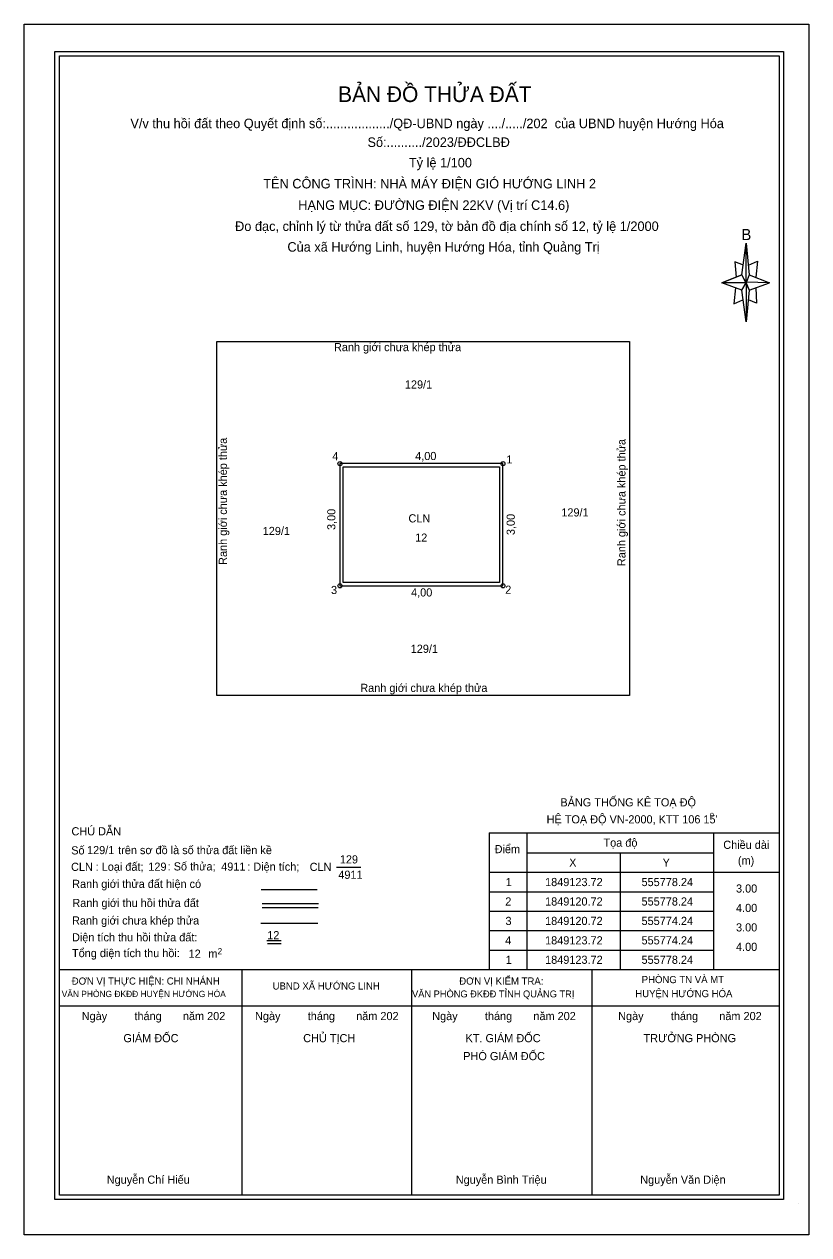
# Model space of a CAD drawing. Extents: x 554477 to 556972, y 1848154 to 1850269.
# Drawn here: x 555766.49 to 555785.75, y 1849104.79 to 1849134.5 of the extents above; entities that cross this region are included whole.
import ezdxf

# ---------------------------------------------------------------- set-up
doc = ezdxf.new("R2010")
doc.units = 0
for name, color, linetype in [('Level 10', 7, 'Continuous'), ('Level 13', 7, 'Continuous'), ('Level 16', 7, 'Continuous'), ('Level 18', 7, 'Continuous'), ('Level 2', 7, 'Continuous'), ('Level 21', 7, 'Continuous'), ('Level 27', 7, 'Continuous'), ('Level 5', 7, 'Continuous'), ('Level 55', 7, 'Continuous'), ('Level 56', 7, 'Continuous'), ('Level 6', 7, 'Continuous'), ('Level 67', 7, 'Continuous'), ('Level 68', 7, 'Continuous'), ('Level 73', 7, 'Continuous')]:
    doc.layers.add(name, color=color, linetype=linetype)

msp = doc.modelspace()

# ---------------------------------------------------------------- linework, layer by layer
at = {"layer": 'Level 10'}
msp.add_lwpolyline([(555778.239, 1849123.716), (555774.239, 1849123.716), (555774.239, 1849120.716), (555778.239, 1849120.716), (555778.239, 1849123.716)], dxfattribs=at)
at = {"layer": 'Level 13'}
msp.add_line((555774.157, 1849113.812), (555774.754, 1849113.812), dxfattribs=at)
at = {"layer": 'Level 16'}
msp.add_line((555772.327, 1849112.916), (555773.711, 1849112.916), dxfattribs=at)
for points in [[(555778.159, 1849123.636), (555778.159, 1849120.796), (555774.319, 1849120.796), (555774.319, 1849123.636), (555778.159, 1849123.636)], [(555773.697, 1849112.428), (555772.294, 1849112.428)]]:
    msp.add_lwpolyline(points, dxfattribs=at)
at = {"layer": 'Level 2'}
msp.add_lwpolyline([(555766.49, 1849134.501), (555785.746, 1849134.501), (555785.746, 1849104.789), (555766.49, 1849104.789)], close=True, dxfattribs=at)
at = {"layer": 'Level 21'}
for centre in [(555774.239, 1849123.716), (555778.239, 1849123.716), (555778.239, 1849123.716), (555774.239, 1849120.716), (555778.239, 1849120.716)]:
    msp.add_circle(centre, 0.05, dxfattribs=at)
at = {"layer": 'Level 27'}
for p, q in [((555785.017, 1849115.155), (555785.017, 1849111.3)), ((555785.017, 1849115.155), (555785.017, 1849111.3)), ((555777.905, 1849114.652), (555785.017, 1849114.652)), ((555777.905, 1849114.652), (555777.905, 1849111.3)), ((555778.823, 1849114.652), (555778.823, 1849111.3)), ((555783.411, 1849114.652), (555783.411, 1849111.3)), ((555778.823, 1849114.163), (555783.411, 1849114.163)), ((555781.117, 1849114.163), (555781.117, 1849111.3)), ((555777.905, 1849113.686), (555785.017, 1849113.686)), ((555777.905, 1849113.209), (555783.411, 1849113.209)), ((555777.905, 1849112.731), (555783.411, 1849112.731)), ((555777.905, 1849112.254), (555783.411, 1849112.254)), ((555777.905, 1849111.777), (555783.411, 1849111.777)), ((555777.905, 1849111.3), (555785.017, 1849111.3)), ((555777.905, 1849111.3), (555785.017, 1849111.3))]:
    msp.add_line(p, q, dxfattribs=at)
at = {"layer": 'Level 56'}
msp.add_lwpolyline([(555771.216, 1849126.714), (555781.342, 1849126.714), (555781.342, 1849118.022), (555771.216, 1849118.022)], close=True, dxfattribs=at)
at = {"layer": 'Level 67'}
for p, q in [((555784.106, 1849128.349), (555784.205, 1849129.124)), ((555784.146, 1849128.588), (555783.927, 1849128.667)), ((555783.927, 1849128.667), (555783.967, 1849128.29)), ((555784.265, 1849128.588), (555784.483, 1849128.687)), ((555784.483, 1849128.687), (555784.444, 1849128.29)), ((555784.106, 1849128.349), (555783.609, 1849128.15)), ((555783.609, 1849128.15), (555784.106, 1849128.349)), ((555784.205, 1849128.15), (555784.106, 1849128.349)), ((555784.106, 1849128.349), (555784.285, 1849127.972)), ((555784.781, 1849128.15), (555784.205, 1849128.17)), ((555784.205, 1849128.17), (555784.205, 1849128.15)), ((555784.285, 1849128.349), (555784.781, 1849128.15)), ((555784.106, 1849127.972), (555783.609, 1849128.15)), ((555784.205, 1849128.15), (555783.609, 1849128.15)), ((555783.947, 1849128.031), (555783.907, 1849127.634)), ((555784.205, 1849128.15), (555784.285, 1849127.972)), ((555784.285, 1849127.972), (555784.205, 1849127.197)), ((555784.285, 1849127.972), (555784.781, 1849128.15)), ((555784.285, 1849127.972), (555784.781, 1849128.15)), ((555784.444, 1849128.031), (555784.464, 1849127.654)), ((555783.907, 1849127.634), (555784.126, 1849127.733)), ((555784.464, 1849127.654), (555784.265, 1849127.733)), ((555772.306, 1849113.263), (555773.681, 1849113.263)), ((555772.327, 1849112.823), (555773.702, 1849112.823)), ((555772.448, 1849112.008), (555772.797, 1849112.008)), ((555772.457, 1849111.937), (555772.799, 1849111.937)), ((555767.353, 1849111.3), (555785.017, 1849111.3)), ((555771.837, 1849105.772), (555771.837, 1849111.3)), ((555776.005, 1849105.772), (555776.005, 1849111.3)), ((555780.433, 1849105.772), (555780.433, 1849111.3)), ((555767.353, 1849110.407), (555785.017, 1849110.407)), ((555785.503, 1849105.557), (555785.503, 1849105.557)), ((555785.503, 1849105.557), (555785.503, 1849105.557)), ((555785.503, 1849105.557), (555785.503, 1849105.557))]:
    msp.add_line(p, q, dxfattribs=at)
for points in [[(555767.244, 1849133.829), (555785.125, 1849133.829), (555785.125, 1849105.657), (555767.244, 1849105.657)], [(555767.353, 1849133.721), (555785.017, 1849133.721), (555785.017, 1849105.765), (555767.353, 1849105.765)], [(555784.205, 1849129.124), (555784.285, 1849128.349), (555784.205, 1849128.15)], [(555784.205, 1849128.15), (555784.205, 1849127.197), (555784.106, 1849127.972)]]:
    msp.add_lwpolyline(points, close=True, dxfattribs=at)

# ---------------------------------------------------------------- texts
at = {"layer": 'Level 13'}
for s, p in [('CLN', (555773.496, 1849113.719)), ('129', (555774.236, 1849113.903)), ('4911', (555774.199, 1849113.526))]:
    msp.add_text(s, height=0.2, dxfattribs=at).set_placement(p)
at = {"layer": 'Level 18'}
msp.add_text('CLN', height=0.2, dxfattribs=at).set_placement((555775.921, 1849122.273))
at = {"layer": 'Level 21'}
for s, p in [('4', (555774.052, 1849123.8)), ('1', (555778.324, 1849123.72)), ('1', (555778.324, 1849123.72)), ('2', (555778.295, 1849120.521)), ('3', (555774.02, 1849120.515))]:
    msp.add_text(s, height=0.2, dxfattribs=at).set_placement(p)
at = {"layer": 'Level 27'}
for s, p in [('Tọa độ', (555780.708, 1849114.314)), ('Chiều dài', (555783.647, 1849114.261)), ('Điểm', (555778.036, 1849114.155)), ('X', (555779.865, 1849113.824)), ('Y', (555782.159, 1849113.824)), ('(m)', (555784.006, 1849113.877)), ('1', (555778.308, 1849113.347)), ('1849123.72', (555779.274, 1849113.347)), ('555778.24', (555781.641, 1849113.347)), ('3.00', (555783.96, 1849113.188)), ('2', (555778.296, 1849112.87)), ('1849120.72', (555779.274, 1849112.87)), ('555778.24', (555781.641, 1849112.87)), ('4.00', (555783.96, 1849112.711)), ('3', (555778.302, 1849112.393)), ('1849120.72', (555779.274, 1849112.393)), ('555774.24', (555781.641, 1849112.393)), ('3.00', (555783.96, 1849112.234)), ('4', (555778.295, 1849111.916)), ('1849123.72', (555779.274, 1849111.916)), ('555774.24', (555781.641, 1849111.916)), ('4.00', (555783.96, 1849111.757)), ('1', (555778.308, 1849111.439)), ('1849123.72', (555779.274, 1849111.439)), ('555778.24', (555781.641, 1849111.439))]:
    msp.add_text(s, height=0.2, dxfattribs=at).set_placement(p)
at = {"layer": 'Level 5'}
for s, p in [('4,00', (555776.086, 1849123.803)), ('4,00', (555776.086, 1849123.803)), ('12', (555776.085, 1849121.8)), ('4,00', (555775.985, 1849120.455)), ('4,00', (555775.985, 1849120.455))]:
    msp.add_text(s, height=0.2, dxfattribs=at).set_placement(p)
for p in [(555774.127, 1849122.087), (555774.127, 1849122.087), (555778.53, 1849121.962), (555778.53, 1849121.962)]:
    msp.add_text('3,00', height=0.2, rotation=90, dxfattribs=at).set_placement(p)
at = {"layer": 'Level 55'}
msp.add_text('Ranh giới chưa khép thửa', height=0.2, rotation=90, dxfattribs=at).set_placement((555771.465, 1849121.231))
at = {"layer": 'Level 56'}
for p in [(555774.092, 1849126.476), (555774.738, 1849118.112)]:
    msp.add_text('Ranh giới chưa khép thửa', height=0.2, dxfattribs=at).set_placement(p)
msp.add_text('Ranh giới chưa khép thửa', height=0.2, rotation=90, dxfattribs=at).set_placement((555781.247, 1849121.2))
at = {"layer": 'Level 6'}
msp.add_text('12', height=0.2, dxfattribs=at).set_placement((555776.085, 1849121.8))
at = {"layer": 'Level 67'}
for s, height, p in [('BẢN ĐỒ THỬA ĐẤT', 0.38401, (555774.194, 1849132.591)), ('V/v thu hồi đất theo Quyết định số:................../QĐ-UBND ngày ..../...../202  của UBND huyện Hướng Hóa', 0.233918, (555769.096, 1849131.949)), ('Số:........../2023/ĐĐCLBĐ', 0.23392, (555774.915, 1849131.488)), ('Tỷ lệ 1/100', 0.23392, (555775.931, 1849130.986)), ('TÊN CÔNG TRÌNH: NHÀ MÁY ĐIỆN GIÓ HƯỚNG LINH 2', 0.23392, (555772.358, 1849130.47)), ('HẠNG MỤC: ĐƯỜNG ĐIỆN 22KV (Vị trí C14.6)', 0.23392, (555773.216, 1849129.943)), ('Đo đạc, chỉnh lý từ thửa đất số 129, tờ bản đồ địa chính số 12, tỷ lệ 1/2000', 0.23392, (555771.666, 1849129.426)), ('B', 0.274, (555784.091, 1849129.201)), ('Của xã Hướng Linh, huyện Hướng Hóa, tỉnh Quảng Trị', 0.23392, (555772.95, 1849128.918)), ('BẢNG THỐNG KÊ TOẠ ĐỘ', 0.2, (555779.649, 1849115.303)), ("HỆ TOẠ ĐỘ VN-2000, KTT 106 15'", 0.2, (555779.311, 1849114.886)), ('o', 0.139, (555783.317, 1849115.038)), ('CHÚ DẪN', 0.2, (555767.65, 1849114.592)), ('Ranh giới thửa đất hiện có', 0.2, (555767.667, 1849113.302)), ('Ranh giới thu hồi thửa đất', 0.2, (555767.672, 1849112.834)), ('Ranh giới chưa khép thửa', 0.2, (555767.663, 1849112.404)), ('Diện tích thu hồi thửa đất:', 0.2, (555767.663, 1849111.991)), ('Tổng diện tích thu hồi:', 0.2, (555767.663, 1849111.603)), ('ĐƠN VỊ THỰC HIỆN: CHI NHÁNH', 0.17544, (555767.657, 1849110.929)), ('UBND XÃ HƯỚNG LINH', 0.17544, (555772.587, 1849110.808)), ('ĐƠN VỊ KIỂM TRA:', 0.17544, (555777.167, 1849110.929)), ('PHÒNG TN VÀ MT', 0.17544, (555781.645, 1849110.965)), ('VĂN PHÒNG ĐKĐĐ HUYỆN HƯỚNG HÓA', 0.15409, (555767.41, 1849110.623)), ('VĂN PHÒNG ĐKĐĐ TỈNH QUẢNG TRỊ', 0.16963, (555776.01, 1849110.616)), ('HUYỆN HƯỚNG HÓA', 0.17544, (555781.488, 1849110.621)), ('Ngày         tháng       năm 202', 0.2, (555767.902, 1849110.058)), ('Ngày         tháng       năm 202', 0.2, (555772.155, 1849110.058)), ('Ngày         tháng       năm 202', 0.2, (555776.504, 1849110.058)), ('Ngày         tháng       năm 202', 0.2, (555781.067, 1849110.058)), ('GIÁM ĐỐC', 0.2, (555768.925, 1849109.516)), (' CHỦ TỊCH', 0.2, (555773.263, 1849109.516)), ('KT. GIÁM ĐỐC', 0.2, (555777.321, 1849109.516)), ('TRƯỞNG PHÒNG', 0.2, (555781.689, 1849109.516)), ('PHÓ GIÁM ĐỐC', 0.2, (555777.265, 1849109.075)), ('Nguyễn Chí Hiếu', 0.2, (555768.516, 1849106.042)), ('Nguyễn Bình Triệu', 0.2, (555777.082, 1849106.042)), ('Nguyễn Văn Diện', 0.2, (555781.609, 1849106.042))]:
    msp.add_text(s, height=height, dxfattribs=at).set_placement(p)
at = {"layer": 'Level 68'}
for s, height, p in [('Số ', 0.2, (555767.644, 1849114.124)), ('129/1', 0.2, (555768.032, 1849114.131)), ('trên sơ đồ là số thửa đất liền kề', 0.2, (555768.795, 1849114.131)), ('CLN', 0.2, (555767.64, 1849113.72)), (': Loại đất;', 0.2, (555768.243, 1849113.723)), ('129', 0.2, (555769.536, 1849113.724)), (': Số thửa; ', 0.2, (555770.01, 1849113.731)), ('4911', 0.2, (555771.325, 1849113.726)), (' : Diện tích;', 0.2, (555771.89, 1849113.724)), ('12', 0.2, (555772.455, 1849112.042)), ('2', 0.15, (555771.236, 1849111.674)), ('12', 0.2, (555770.525, 1849111.589)), ('m', 0.2, (555771.009, 1849111.589))]:
    msp.add_text(s, height=height, dxfattribs=at).set_placement(p)
at = {"layer": 'Level 73'}
for p in [(555775.833, 1849125.559), (555779.673, 1849122.419), (555772.344, 1849121.963), (555775.976, 1849119.072)]:
    msp.add_text('129/1', height=0.2, dxfattribs=at).set_placement(p)

doc.saveas('drawing.dxf')
